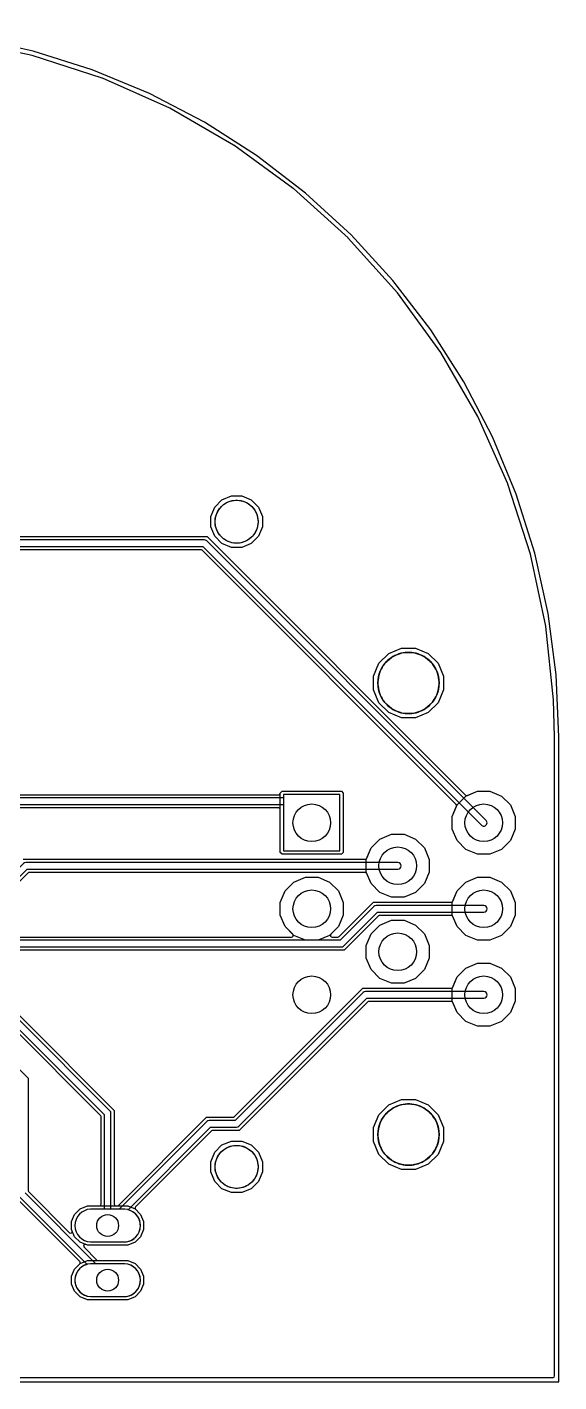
# Model space of a CAD drawing. Header units: millimetres. Extents: x 0 to 185, y 0 to 63.
# Drawn here: x 160.3 to 185, y 0 to 63 of the extents above; entities that cross this region are included whole.
import ezdxf

# ---------------------------------------------------------------- set-up
doc = ezdxf.new("R2010")
doc.units = ezdxf.units.MM

msp = doc.modelspace()

# ---------------------------------------------------------------- linework, layer by layer
at = {"layer": '16_copper'}
for points in [[(0.276, 0.2), (184.724, 0.2), (184.729, 0.201, 0.392588), (184.8, 0.276), (184.8, 30, 0.006542), (184.8, 30.002), (184.755, 31.715, 0.019643), (184.755, 31.721), (184.397, 35.127, 0.026187), (184.395, 35.135), (183.683, 38.485, 0.026181), (183.681, 38.493), (182.623, 41.751, 0.026189), (182.62, 41.758), (181.227, 44.887, 0.026186), (181.223, 44.894), (179.51, 47.861, 0.026189), (179.506, 47.867), (177.493, 50.639, 0.02618), (177.488, 50.645), (175.196, 53.19, 0.026189), (175.19, 53.196), (172.645, 55.488, 0.02618), (172.639, 55.493), (169.867, 57.506, 0.026189), (169.861, 57.51), (166.894, 59.223, 0.026186), (166.887, 59.227), (163.758, 60.62, 0.026189), (163.751, 60.623), (160.493, 61.681, 0.026181), (160.485, 61.683), (157.135, 62.395, 0.026189)], [(153.349, 39.307), (168.627, 39.307), (180.65, 27.285, 0.303343), (180.733, 27.268), (181.209, 27.465), (181.791, 27.465), (182.33, 27.242), (182.742, 26.83), (182.965, 26.291), (182.965, 25.709), (182.742, 25.17), (182.33, 24.758), (181.791, 24.535), (181.209, 24.535), (180.67, 24.758), (180.258, 25.17), (180.035, 25.709), (180.035, 26.291), (180.232, 26.767, 0.303343), (180.215, 26.85), (168.395, 38.67, 0.198912), (168.341, 38.693), (156.736, 38.693, 0.668179)], [(130.159, 27.307), (171.959, 27.307, 0.300187), (172.034, 27.375), (172.124, 27.465), (174.876, 27.465), (174.965, 27.376), (174.965, 24.624), (174.876, 24.535), (172.124, 24.535), (172.035, 24.624), (172.035, 26.616, 0.414214), (171.959, 26.693), (145.107, 26.693, 0.414214)], [(160.063, 24.307), (175.991, 24.307, 0.303351), (176.061, 24.354), (176.258, 24.83), (176.67, 25.242), (177.209, 25.465), (177.791, 25.465), (178.33, 25.242), (178.742, 24.83), (178.965, 24.291), (178.965, 23.709), (178.742, 23.17), (178.33, 22.758), (177.791, 22.535), (177.209, 22.535), (176.67, 22.758), (176.258, 23.17), (176.061, 23.646, 0.303351), (175.991, 23.693), (160.349, 23.693, 0.198912), (160.295, 23.67), (158.999, 22.375, 0.303343)], [(158.527, 20.687), (172.557, 20.687, 0.668179), (172.611, 20.818), (172.258, 21.17), (172.035, 21.709), (172.035, 22.291), (172.258, 22.83), (172.67, 23.242), (173.209, 23.465), (173.791, 23.465), (174.33, 23.242), (174.742, 22.83), (174.965, 22.291), (174.965, 21.709), (174.742, 21.17), (174.389, 20.818, 0.668179), (174.443, 20.687), (174.721, 20.687, 0.198912), (174.775, 20.71), (176.373, 22.307), (179.991, 22.307, 0.303351), (180.061, 22.354), (180.258, 22.83), (180.67, 23.242), (181.209, 23.465), (181.791, 23.465), (182.33, 23.242), (182.742, 22.83), (182.965, 22.291), (182.965, 21.709), (182.742, 21.17), (182.33, 20.758), (181.791, 20.535), (181.209, 20.535), (180.67, 20.758), (180.258, 21.17), (180.061, 21.646, 0.303351), (179.991, 21.693), (176.659, 21.693, 0.198912), (176.605, 21.67), (175.007, 20.073), (153.303, 20.073)]]:
    msp.add_lwpolyline(points, format="xyb", dxfattribs=at)
for points in [[(181.534, 25.849, 0.591691), (181.61, 26.11), (168.61, 39.11, 0.198912), (168.5, 39.155), (153.254, 39.155), (149.11, 43.3, 1), (148.89, 43.08), (153.08, 38.89, 0.198912), (153.19, 38.845), (168.436, 38.845), (181.39, 25.89), (181.414, 25.871), (181.442, 25.856), (181.472, 25.848), (181.503, 25.845)], [(158.039, 21.66, 0.133289), (158.11, 21.7), (160.254, 23.845), (177.5, 23.845, 1), (177.5, 24.155), (160.19, 24.155, 0.198912), (160.08, 24.11), (157.89, 21.92), (157.871, 21.896), (157.856, 21.868), (157.848, 21.838), (157.845, 21.807), (157.849, 21.776), (157.858, 21.747), (157.874, 21.72), (157.894, 21.696), (157.919, 21.678), (157.947, 21.664), (157.977, 21.657), (158.008, 21.655)], [(174.884, 20.226, 0.191825), (174.99, 20.271), (176.564, 21.845), (181.5, 21.845, 1), (181.5, 22.155), (176.5, 22.155, 0.198912), (176.39, 22.11), (174.816, 20.535), (153.494, 20.535), (152.11, 21.92, 1), (151.89, 21.7), (153.32, 20.271, 0.198912), (153.43, 20.225), (174.88, 20.225)], [(163.056, 6.356), (162.72, 6.495), (162.463, 6.752), (162.324, 7.088), (162.324, 7.452), (162.463, 7.788), (162.72, 8.045), (163.056, 8.184), (164.448, 8.184, 0.198912), (164.502, 8.207), (168.603, 12.307), (169.841, 12.307, 0.198912), (169.895, 12.33), (175.873, 18.307), (179.991, 18.307, 0.303351), (180.061, 18.354), (180.258, 18.83), (180.67, 19.242), (181.209, 19.465), (181.791, 19.465), (182.33, 19.242), (182.742, 18.83), (182.965, 18.291), (182.965, 17.709), (182.742, 17.17), (182.33, 16.758), (181.791, 16.535), (181.209, 16.535), (180.67, 16.758), (180.258, 17.17), (180.061, 17.646, 0.303351), (179.991, 17.693), (176.159, 17.693, 0.198912), (176.105, 17.67), (170.127, 11.693), (168.889, 11.693, 0.198912), (168.835, 11.67), (165.299, 8.134, 0.414214), (165.299, 8.026), (165.537, 7.788), (165.676, 7.452), (165.676, 7.088), (165.537, 6.752), (165.28, 6.495), (164.944, 6.356)], [(164.874, 6.515, 0.815471), (164.956, 8.007), (168.794, 11.845), (170, 11.845, 0.198912), (170.11, 11.89), (176.064, 17.845), (181.5, 17.845, 1), (181.5, 18.155), (176, 18.155, 0.198912), (175.89, 18.11), (169.936, 12.155), (168.73, 12.155, 0.198912), (168.62, 12.11), (164.543, 8.032), (163.201, 8.032, 0.95208), (163.201, 6.508), (164.799, 6.508)], [(164.874, 3.975, 0.906347), (164.799, 5.492), (163.201, 5.492, 0.95208), (163.201, 3.968), (164.799, 3.968)]]:
    msp.add_lwpolyline(points, format="xyb", close=True, dxfattribs=at)
for points in [[(169.761, 38.8), (169.32, 38.983), (168.983, 39.32), (168.8, 39.761), (168.8, 40.239), (168.983, 40.68), (169.32, 41.017), (169.761, 41.2), (170.239, 41.2), (170.68, 41.017), (171.017, 40.68), (171.2, 40.239), (171.2, 39.761), (171.017, 39.32), (170.68, 38.983), (170.239, 38.8)], [(177.677, 30.875), (177.08, 31.122), (176.622, 31.58), (176.375, 32.177), (176.375, 32.823), (176.622, 33.42), (177.08, 33.878), (177.677, 34.125), (178.323, 34.125), (178.92, 33.878), (179.378, 33.42), (179.625, 32.823), (179.625, 32.177), (179.378, 31.58), (178.92, 31.122), (178.323, 30.875)], [(177.209, 18.535), (176.67, 18.758), (176.258, 19.17), (176.035, 19.709), (176.035, 20.291), (176.258, 20.83), (176.67, 21.242), (177.209, 21.465), (177.791, 21.465), (178.33, 21.242), (178.742, 20.83), (178.965, 20.291), (178.965, 19.709), (178.742, 19.17), (178.33, 18.758), (177.791, 18.535)], [(177.677, 9.875), (177.08, 10.122), (176.622, 10.58), (176.375, 11.177), (176.375, 11.823), (176.622, 12.42), (177.08, 12.878), (177.677, 13.125), (178.323, 13.125), (178.92, 12.878), (179.378, 12.42), (179.625, 11.823), (179.625, 11.177), (179.378, 10.58), (178.92, 10.122), (178.323, 9.875)], [(169.761, 8.8), (169.32, 8.983), (168.983, 9.32), (168.8, 9.761), (168.8, 10.239), (168.983, 10.68), (169.32, 11.017), (169.761, 11.2), (170.239, 11.2), (170.68, 11.017), (171.017, 10.68), (171.2, 10.239), (171.2, 9.761), (171.017, 9.32), (170.68, 8.983), (170.239, 8.8)], [(163.056, 3.816), (162.72, 3.955), (162.463, 4.212), (162.324, 4.548), (162.324, 4.912), (162.463, 5.248), (162.72, 5.505), (163.056, 5.644), (164.944, 5.644), (165.28, 5.505), (165.537, 5.248), (165.676, 4.912), (165.676, 4.548), (165.537, 4.212), (165.28, 3.955), (164.944, 3.816)]]:
    msp.add_lwpolyline(points, close=True, dxfattribs=at)
msp.add_lwpolyline([(144.655, 26.845), (172.188, 26.845), (172.188, 24.688), (174.812, 24.688), (174.812, 27.312), (172.188, 27.312), (172.188, 27.155), (130.064, 27.155)], dxfattribs=at)
at = {"layer": '1_copper'}
for points in [[(0.276, 0.2), (184.724, 0.2), (184.729, 0.201, 0.392588), (184.8, 0.276), (184.8, 30, 0.006542), (184.8, 30.002), (184.755, 31.715, 0.019643), (184.755, 31.721), (184.397, 35.127, 0.026187), (184.395, 35.135), (183.683, 38.485, 0.026181), (183.681, 38.493), (182.623, 41.751, 0.026189), (182.62, 41.758), (181.227, 44.887, 0.026186), (181.223, 44.894), (179.51, 47.861, 0.026189), (179.506, 47.867), (177.493, 50.639, 0.02618), (177.488, 50.645), (175.196, 53.19, 0.026189), (175.19, 53.196), (172.645, 55.488, 0.02618), (172.639, 55.493), (169.867, 57.506, 0.026189), (169.861, 57.51), (166.894, 59.223, 0.026186), (166.887, 59.227), (163.758, 60.62, 0.026189), (163.751, 60.623), (160.493, 61.681, 0.026181), (160.485, 61.683), (157.135, 62.395, 0.026189)], [(153.055, 21.38), (160.307, 14.127), (160.307, 8.889, 0.198912), (160.33, 8.835), (162.227, 6.937, 0.820688), (162.352, 7.02), (162.324, 7.088), (162.324, 7.452), (162.463, 7.788), (162.72, 8.045), (163.056, 8.184), (163.616, 8.184, 0.414214), (163.693, 8.261), (163.693, 12.341, 0.198912), (163.67, 12.395), (155.345, 20.72, 0.267093)], [(155.39, 20.89), (163.845, 12.436), (163.845, 8.032), (163.201, 8.032, 0.95208), (163.201, 6.508), (164.799, 6.508, 0.95208), (164.799, 8.032), (164.155, 8.032), (164.155, 12.5, 0.198912), (164.11, 12.61), (155.655, 21.064)], [(155.889, 21.046), (164.307, 12.627), (164.307, 8.261, 0.414214), (164.384, 8.184), (164.944, 8.184), (165.28, 8.045), (165.537, 7.788), (165.676, 7.452), (165.676, 7.088), (165.537, 6.752), (165.28, 6.495), (164.944, 6.356), (163.056, 6.356), (162.988, 6.384, 0.820688), (162.905, 6.259), (163.498, 5.667, 0.198912), (163.552, 5.644), (164.944, 5.644), (165.28, 5.505), (165.537, 5.248), (165.676, 4.912), (165.676, 4.548), (165.537, 4.212), (165.28, 3.955), (164.944, 3.816), (163.056, 3.816), (162.72, 3.955), (162.463, 4.212), (162.324, 4.548), (162.324, 4.912), (162.463, 5.248), (162.701, 5.486, 0.414214), (162.701, 5.594), (159.693, 8.603)], [(159.89, 8.62), (163.044, 5.467, 0.85718), (163.201, 3.968), (164.799, 3.968, 0.95208), (164.799, 5.492), (163.457, 5.492), (160.155, 8.794)]]:
    msp.add_lwpolyline(points, format="xyb", dxfattribs=at)
for points in [[(169.761, 38.8), (169.32, 38.983), (168.983, 39.32), (168.8, 39.761), (168.8, 40.239), (168.983, 40.68), (169.32, 41.017), (169.761, 41.2), (170.239, 41.2), (170.68, 41.017), (171.017, 40.68), (171.2, 40.239), (171.2, 39.761), (171.017, 39.32), (170.68, 38.983), (170.239, 38.8)], [(177.677, 30.875), (177.08, 31.122), (176.622, 31.58), (176.375, 32.177), (176.375, 32.823), (176.622, 33.42), (177.08, 33.878), (177.677, 34.125), (178.323, 34.125), (178.92, 33.878), (179.378, 33.42), (179.625, 32.823), (179.625, 32.177), (179.378, 31.58), (178.92, 31.122), (178.323, 30.875)], [(172.124, 24.535), (172.035, 24.624), (172.035, 27.376), (172.124, 27.465), (174.876, 27.465), (174.965, 27.376), (174.965, 24.624), (174.876, 24.535)], [(174.812, 27.312), (172.188, 27.312), (172.188, 24.688), (174.812, 24.688)], [(181.209, 24.535), (180.67, 24.758), (180.258, 25.17), (180.035, 25.709), (180.035, 26.291), (180.258, 26.83), (180.67, 27.242), (181.209, 27.465), (181.791, 27.465), (182.33, 27.242), (182.742, 26.83), (182.965, 26.291), (182.965, 25.709), (182.742, 25.17), (182.33, 24.758), (181.791, 24.535)], [(177.209, 22.535), (176.67, 22.758), (176.258, 23.17), (176.035, 23.709), (176.035, 24.291), (176.258, 24.83), (176.67, 25.242), (177.209, 25.465), (177.791, 25.465), (178.33, 25.242), (178.742, 24.83), (178.965, 24.291), (178.965, 23.709), (178.742, 23.17), (178.33, 22.758), (177.791, 22.535)], [(173.209, 20.535), (172.67, 20.758), (172.258, 21.17), (172.035, 21.709), (172.035, 22.291), (172.258, 22.83), (172.67, 23.242), (173.209, 23.465), (173.791, 23.465), (174.33, 23.242), (174.742, 22.83), (174.965, 22.291), (174.965, 21.709), (174.742, 21.17), (174.33, 20.758), (173.791, 20.535)], [(181.209, 20.535), (180.67, 20.758), (180.258, 21.17), (180.035, 21.709), (180.035, 22.291), (180.258, 22.83), (180.67, 23.242), (181.209, 23.465), (181.791, 23.465), (182.33, 23.242), (182.742, 22.83), (182.965, 22.291), (182.965, 21.709), (182.742, 21.17), (182.33, 20.758), (181.791, 20.535)], [(177.209, 18.535), (176.67, 18.758), (176.258, 19.17), (176.035, 19.709), (176.035, 20.291), (176.258, 20.83), (176.67, 21.242), (177.209, 21.465), (177.791, 21.465), (178.33, 21.242), (178.742, 20.83), (178.965, 20.291), (178.965, 19.709), (178.742, 19.17), (178.33, 18.758), (177.791, 18.535)], [(181.209, 16.535), (180.67, 16.758), (180.258, 17.17), (180.035, 17.709), (180.035, 18.291), (180.258, 18.83), (180.67, 19.242), (181.209, 19.465), (181.791, 19.465), (182.33, 19.242), (182.742, 18.83), (182.965, 18.291), (182.965, 17.709), (182.742, 17.17), (182.33, 16.758), (181.791, 16.535)], [(177.677, 9.875), (177.08, 10.122), (176.622, 10.58), (176.375, 11.177), (176.375, 11.823), (176.622, 12.42), (177.08, 12.878), (177.677, 13.125), (178.323, 13.125), (178.92, 12.878), (179.378, 12.42), (179.625, 11.823), (179.625, 11.177), (179.378, 10.58), (178.92, 10.122), (178.323, 9.875)], [(169.761, 8.8), (169.32, 8.983), (168.983, 9.32), (168.8, 9.761), (168.8, 10.239), (168.983, 10.68), (169.32, 11.017), (169.761, 11.2), (170.239, 11.2), (170.68, 11.017), (171.017, 10.68), (171.2, 10.239), (171.2, 9.761), (171.017, 9.32), (170.68, 8.983), (170.239, 8.8)]]:
    msp.add_lwpolyline(points, close=True, dxfattribs=at)
at = {"layer": 'drills_NPTH'}
for centre, radius in [((170, 40), 1), ((178, 32.5), 1.425), ((178, 11.5), 1.425), ((170, 10), 1)]:
    msp.add_circle(centre, radius, dxfattribs=at)
at = {"layer": 'drills_PTH'}
for centre, radius in [((173.5, 26), 0.875), ((181.5, 26), 0.875), ((177.5, 24), 0.875), ((173.5, 22), 0.875), ((181.5, 22), 0.875), ((177.5, 20), 0.875), ((173.5, 18), 0.875), ((181.5, 18), 0.875), ((164, 7.27), 0.508), ((164, 4.73), 0.508)]:
    msp.add_circle(centre, radius, dxfattribs=at)
at = {"layer": 'holes'}
for points in [[(171, 39.956), (170.992, 39.869), (170.977, 39.783), (170.955, 39.699), (170.925, 39.617), (170.888, 39.538), (170.844, 39.462), (170.794, 39.391), (170.738, 39.324), (170.676, 39.262), (170.609, 39.206), (170.538, 39.156), (170.462, 39.112), (170.383, 39.075), (170.301, 39.045), (170.217, 39.023), (170.131, 39.008), (170.044, 39), (169.956, 39), (169.869, 39.008), (169.783, 39.023), (169.699, 39.045), (169.617, 39.075), (169.538, 39.112), (169.462, 39.156), (169.391, 39.206), (169.324, 39.262), (169.262, 39.324), (169.206, 39.391), (169.156, 39.462), (169.112, 39.538), (169.075, 39.617), (169.045, 39.699), (169.023, 39.783), (169.008, 39.869), (169, 39.956), (169, 40.044), (169.008, 40.131), (169.023, 40.217), (169.045, 40.301), (169.075, 40.383), (169.112, 40.462), (169.156, 40.538), (169.206, 40.609), (169.262, 40.676), (169.324, 40.738), (169.391, 40.794), (169.462, 40.844), (169.538, 40.888), (169.617, 40.925), (169.699, 40.955), (169.783, 40.977), (169.869, 40.992), (169.956, 41), (170.044, 41), (170.131, 40.992), (170.217, 40.977), (170.301, 40.955), (170.383, 40.925), (170.462, 40.888), (170.538, 40.844), (170.609, 40.794), (170.676, 40.738), (170.738, 40.676), (170.794, 40.609), (170.844, 40.538), (170.888, 40.462), (170.925, 40.383), (170.955, 40.301), (170.977, 40.217), (170.992, 40.131), (171, 40.044), (171, 39.956)], [(178.051, 31.075), (178.152, 31.082), (178.253, 31.097), (178.353, 31.118), (178.45, 31.147), (178.546, 31.183), (178.638, 31.225), (178.728, 31.274), (178.813, 31.329), (178.895, 31.39), (178.972, 31.456), (179.044, 31.528), (179.11, 31.605), (179.171, 31.687), (179.226, 31.772), (179.275, 31.862), (179.317, 31.954), (179.353, 32.05), (179.382, 32.147), (179.403, 32.247), (179.418, 32.348), (179.425, 32.449), (179.425, 32.551), (179.418, 32.652), (179.403, 32.753), (179.382, 32.853), (179.353, 32.95), (179.317, 33.046), (179.275, 33.138), (179.226, 33.228), (179.171, 33.313), (179.11, 33.395), (179.044, 33.472), (178.972, 33.544), (178.895, 33.61), (178.813, 33.671), (178.728, 33.726), (178.638, 33.775), (178.546, 33.817), (178.45, 33.853), (178.353, 33.882), (178.253, 33.903), (178.152, 33.918), (178.051, 33.925), (177.949, 33.925), (177.848, 33.918), (177.747, 33.903), (177.647, 33.882), (177.55, 33.853), (177.454, 33.817), (177.362, 33.775), (177.272, 33.726), (177.187, 33.671), (177.105, 33.61), (177.028, 33.544), (176.956, 33.472), (176.89, 33.395), (176.829, 33.313), (176.774, 33.228), (176.725, 33.138), (176.683, 33.046), (176.647, 32.95), (176.618, 32.853), (176.597, 32.753), (176.582, 32.652), (176.575, 32.551), (176.575, 32.449), (176.582, 32.348), (176.597, 32.247), (176.618, 32.147), (176.647, 32.05), (176.683, 31.954), (176.725, 31.862), (176.774, 31.772), (176.829, 31.687), (176.89, 31.605), (176.956, 31.528), (177.028, 31.456), (177.105, 31.39), (177.187, 31.329), (177.272, 31.274), (177.362, 31.225), (177.454, 31.183), (177.55, 31.147), (177.647, 31.118), (177.747, 31.097), (177.848, 31.082), (177.949, 31.075), (178.051, 31.075)], [(178.051, 10.075), (178.152, 10.082), (178.253, 10.097), (178.353, 10.118), (178.45, 10.147), (178.546, 10.183), (178.638, 10.225), (178.728, 10.274), (178.813, 10.329), (178.895, 10.39), (178.972, 10.456), (179.044, 10.528), (179.11, 10.605), (179.171, 10.687), (179.226, 10.772), (179.275, 10.862), (179.317, 10.954), (179.353, 11.05), (179.382, 11.147), (179.403, 11.247), (179.418, 11.348), (179.425, 11.449), (179.425, 11.551), (179.418, 11.652), (179.403, 11.753), (179.382, 11.853), (179.353, 11.95), (179.317, 12.046), (179.275, 12.138), (179.226, 12.228), (179.171, 12.313), (179.11, 12.395), (179.044, 12.472), (178.972, 12.544), (178.895, 12.61), (178.813, 12.671), (178.728, 12.726), (178.638, 12.775), (178.546, 12.817), (178.45, 12.853), (178.353, 12.882), (178.253, 12.903), (178.152, 12.918), (178.051, 12.925), (177.949, 12.925), (177.848, 12.918), (177.747, 12.903), (177.647, 12.882), (177.55, 12.853), (177.454, 12.817), (177.362, 12.775), (177.272, 12.726), (177.187, 12.671), (177.105, 12.61), (177.028, 12.544), (176.956, 12.472), (176.89, 12.395), (176.829, 12.313), (176.774, 12.228), (176.725, 12.138), (176.683, 12.046), (176.647, 11.95), (176.618, 11.853), (176.597, 11.753), (176.582, 11.652), (176.575, 11.551), (176.575, 11.449), (176.582, 11.348), (176.597, 11.247), (176.618, 11.147), (176.647, 11.05), (176.683, 10.954), (176.725, 10.862), (176.774, 10.772), (176.829, 10.687), (176.89, 10.605), (176.956, 10.528), (177.028, 10.456), (177.105, 10.39), (177.187, 10.329), (177.272, 10.274), (177.362, 10.225), (177.454, 10.183), (177.55, 10.147), (177.647, 10.118), (177.747, 10.097), (177.848, 10.082), (177.949, 10.075), (178.051, 10.075)], [(171, 9.956), (170.992, 9.869), (170.977, 9.783), (170.955, 9.699), (170.925, 9.617), (170.888, 9.538), (170.844, 9.462), (170.794, 9.391), (170.738, 9.324), (170.676, 9.262), (170.609, 9.206), (170.538, 9.156), (170.462, 9.112), (170.383, 9.075), (170.301, 9.045), (170.217, 9.023), (170.131, 9.008), (170.044, 9), (169.956, 9), (169.869, 9.008), (169.783, 9.023), (169.699, 9.045), (169.617, 9.075), (169.538, 9.112), (169.462, 9.156), (169.391, 9.206), (169.324, 9.262), (169.262, 9.324), (169.206, 9.391), (169.156, 9.462), (169.112, 9.538), (169.075, 9.617), (169.045, 9.699), (169.023, 9.783), (169.008, 9.869), (169, 9.956), (169, 10.044), (169.008, 10.131), (169.023, 10.217), (169.045, 10.301), (169.075, 10.383), (169.112, 10.462), (169.156, 10.538), (169.206, 10.609), (169.262, 10.676), (169.324, 10.738), (169.391, 10.794), (169.462, 10.844), (169.538, 10.888), (169.617, 10.925), (169.699, 10.955), (169.783, 10.977), (169.869, 10.992), (169.956, 11), (170.044, 11), (170.131, 10.992), (170.217, 10.977), (170.301, 10.955), (170.383, 10.925), (170.462, 10.888), (170.538, 10.844), (170.609, 10.794), (170.676, 10.738), (170.738, 10.676), (170.794, 10.609), (170.844, 10.538), (170.888, 10.462), (170.925, 10.383), (170.955, 10.301), (170.977, 10.217), (170.992, 10.131), (171, 10.044), (171, 9.956)]]:
    msp.add_lwpolyline(points, close=True, dxfattribs=at)
at = {"layer": 'outline'}
msp.add_lwpolyline([(0, 0), (185, 0), (185, 30), (184.874, 32.876), (184.499, 35.73), (183.876, 38.541), (183.01, 41.287), (181.908, 43.946), (180.579, 46.5), (179.032, 48.928), (177.279, 51.212), (175.335, 53.335), (173.212, 55.279), (170.928, 57.032), (168.5, 58.579), (165.946, 59.908), (163.287, 61.01), (160.541, 61.876), (157.73, 62.499), (154.876, 62.874), (152, 63), (33, 63)], dxfattribs=at)

doc.saveas('drawing.dxf')
